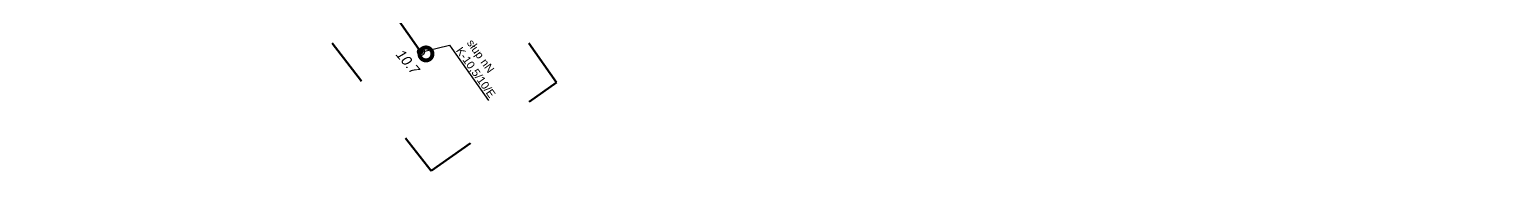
# Model space of a CAD drawing. Header units: metres. Extents: x 7531025 to 7555771, y 5771206 to 5789306.
# Drawn here: x 7550092.4 to 7550456.3, y 5784801.7 to 5784837.2 of the extents above; entities that cross this region are included whole.
import ezdxf
from ezdxf import colors
from ezdxf.entities.mleader import LeaderData, LeaderLine
from ezdxf.math import Vec2, Vec3

# ---------------------------------------------------------------- set-up
doc = ezdxf.new("R2010")
doc.units = ezdxf.units.M
doc.linetypes.add('GCAD_ISO03W100', pattern=[30, 12, -18])
for name, color, linetype, lineweight in [('!TELE', 30, 'SCARPLINE1A', 50), ('!trafo_05-1069', 6, 'GCAD_ISO03W100', 50), ('_numery slupow etap 4 cz. 2', 7, 'Continuous', 40)]:
    doc.layers.add(name, color=color, linetype=linetype, lineweight=lineweight)
for name, color, linetype in [('!wymiary', 7, 'Continuous'), ('_MM mufy', 3, 'Continuous'), ('_MM opisy', 7, 'Continuous'), ('_MM slupy', 5, 'Continuous')]:
    doc.layers.add(name, color=color, linetype=linetype)
doc.styles.get("Standard").update_dxf_attribs({"font": 'ARIAL.TTF'})
doc.linetypes.add('SCARPLINE1A', pattern='A,2,[150,AAA.SHX,S=1,R=0,X=0,Y=0],1e-11', length=2)
doc.dimstyles.new('opis linie', dxfattribs={"dimtxt": 1.5, "dimasz": 0.18, "dimexe": 0.18, "dimexo": 0.0625, "dimgap": 2.5, "dimtad": 4, "dimdec": 0, "dimzin": 0, "dimdsep": 46, "dimtxsty": 'Standard', "dimcen": 0.09, "dimse1": 1, "dimse2": 1, "dimsd1": 1, "dimsd2": 1, "dimclrt": 256, "dimadec": 0, "dimazin": 0, "dimtfac": 1, "dimtdec": 0, "dimtofl": 0, "dimtmove": 0, "dimatfit": 3, "dimfxl": 1, "dimtfill": 1, "dimtolj": 1, "dimtzin": 0, "dimarcsym": 0})

# ---------------------------------------------------------------- blocks, each defined once
blk = doc.blocks.new('*D260')
at = {"layer": 'Defpoints', "color": 0}
for p in [(7550164.38, 5784868.71), (7550165, 5784869.14), (7550190.4, 5784831.37)]:
    blk.add_point(p, dxfattribs=at)
at = {"layer": '!wymiary', "insert": (7550175.33, 5784848.6), "char_height": 1.5, "attachment_point": 5, "rotation": 304.8703, "bg_fill": 3, "box_fill_scale": 1.1, "bg_fill_color": 9, "bg_fill_true_color": 13158600, "bg_fill_transparency": 0}
blk.add_mtext('\\A1;- 46 m -', dxfattribs=at)
blk = doc.blocks.new('E')
at = {"layer": '_MM slupy'}
h = blk.add_hatch(color=256, dxfattribs=at)
h.dxf.hatch_style = 1
h.paths.add_polyline_path([(0.27, 0.37, 1), (-0.27, -0.37, 1)])
for radius in [0.857, 0.457]:
    blk.add_circle((0, 0), radius, dxfattribs=at)
blk = doc.blocks.new('mufa')
at = {"layer": '_MM mufy'}
h = blk.add_hatch(color=256, dxfattribs=at)
h.dxf.hatch_style = 1
h.paths.add_polyline_path([(2.15, 0.12, 1), (-2.1, -0.05, 1)])
h.paths.add_polyline_path([(-1.1, -0.01, -1), (1.15, 0.08, -1)], flags=16)
h.paths.add_polyline_path([(-0.83, 0, -1), (0.88, 0.07, -1)], flags=0)

msp = doc.modelspace()

# ---------------------------------------------------------------- linework, layer by layer
at = {"layer": '!TELE'}
msp.add_lwpolyline([(7550047.49, 5785040.05), (7550075.1, 5784999.39), (7550103.42, 5784952.53), (7550120.42, 5784924.2), (7550133.96, 5784902.27), (7550140.41, 5784902.56), (7550164.38, 5784868.71), (7550190.4, 5784831.37)], dxfattribs=at)

# ---------------------------------------------------------------- next in the draw order: dimensions: what is measured, and where the dimension line sits
at = {"layer": '!wymiary'}
dim = msp.add_aligned_dim(p1=(7550190.4, 5784831.37), p2=(7550164.38, 5784868.71), distance=-0.75, dimstyle='opis linie', override={"dimpost": '- <> m -'}, dxfattribs=at)
dim.commit()
dim.dimension.update_dxf_attribs({"geometry": '*D260', "text_midpoint": (7550175.33, 5784848.6)})

# ---------------------------------------------------------------- next in the draw order: leaders
at = {"layer": '_MM opisy'}
ml = msp.add_multileader_mtext('Standard', dxfattribs=at)
ml.set_content('\\pxql;słup nN\\PK-10,5/10/E', color=256)
ml.set_leader_properties()
ml.build(insert=Vec2(0, 0))
ml.multileader.update_dxf_attribs({"has_text_frame": 1, "text_left_attachment_type": 5, "text_right_attachment_type": 5, "dogleg_length": 1, "arrow_head_size": 1})
ctx = ml.context
ctx.base_point, ctx.char_height, ctx.arrow_head_size, ctx.landing_gap_size, ctx.plane_origin, ctx.plane_x_axis, ctx.plane_y_axis = Vec3(7550198.1, 5784832.4), 2, 1, 1, Vec3(7550190.24, 5784829.28), Vec3(0.577723, -0.816233), Vec3(0.816233, 0.577723)
ctx.left_attachment, ctx.right_attachment = 5, 5
notes = []
notes.append((ctx, [(0, (1, 1, 0), (7550197.53, 5784833.22), (0.577723, -0.816233), 1, [(0, [(7550190.41, 5784831.5)], 0, [])])]))
ctx.mtext.insert, ctx.mtext.text_direction, ctx.mtext.flow_direction = Vec3(7550203.39, 5784834.92), Vec3(0.577723, -0.816233), 5
ctx.mtext.has_bg_fill, ctx.mtext.bg_color, ctx.mtext.bg_scale_factor, ctx.mtext.bg_transparency, ctx.mtext.use_window_bg_color = 1, -1023410175, 1, 0, 1
for ctx, leaders in notes:
    for number, flags, end, landing, length, lines in leaders:
        leader = LeaderData()
        leader.index, (leader.has_last_leader_line, leader.has_dogleg_vector, leader.attachment_direction) = number, flags
        leader.last_leader_point, leader.dogleg_vector, leader.dogleg_length = Vec3(end), Vec3(landing), length
        for number, points, colour, breaks in lines:
            line = LeaderLine()
            line.index, line.vertices, line.color, line.breaks = number, Vec3.list(points), colors.encode_raw_color(colour), breaks
            leader.lines.append(line)
        ctx.leaders.append(leader)

# ---------------------------------------------------------------- next in the draw order: linework, layer by layer
at = {"layer": '!trafo_05-1069'}
msp.add_lwpolyline([(7549810.37, 5784854.56), (7549849.61, 5784818.73), (7550039.79, 5784999.86), (7550192.93, 5784801.73), (7550224.26, 5784823.84), (7550077.7, 5785033.86), (7550444.97, 5785366.98), (7550456.34, 5785406.64), (7550420.96, 5785437.98), (7550124.46, 5785176.12)], close=True, dxfattribs=at)

# ---------------------------------------------------------------- next in the draw order: block references
at = {"rotation": 305.2905625889552}
msp.add_blockref('E', (7550190.41, 5784831.5), dxfattribs=at)
at = {"color": 5, "lineweight": 70}
msp.add_blockref('mufa', (7550191.62, 5784830.98), dxfattribs=at)

# ---------------------------------------------------------------- next in the draw order: texts
at = {"layer": '_numery slupow etap 4 cz. 2', "oblique": 10}
msp.add_text('10.7', height=2.5, rotation=310.3186, dxfattribs=at).set_placement((7550183.86, 5784830.89))

doc.saveas('drawing.dxf')
